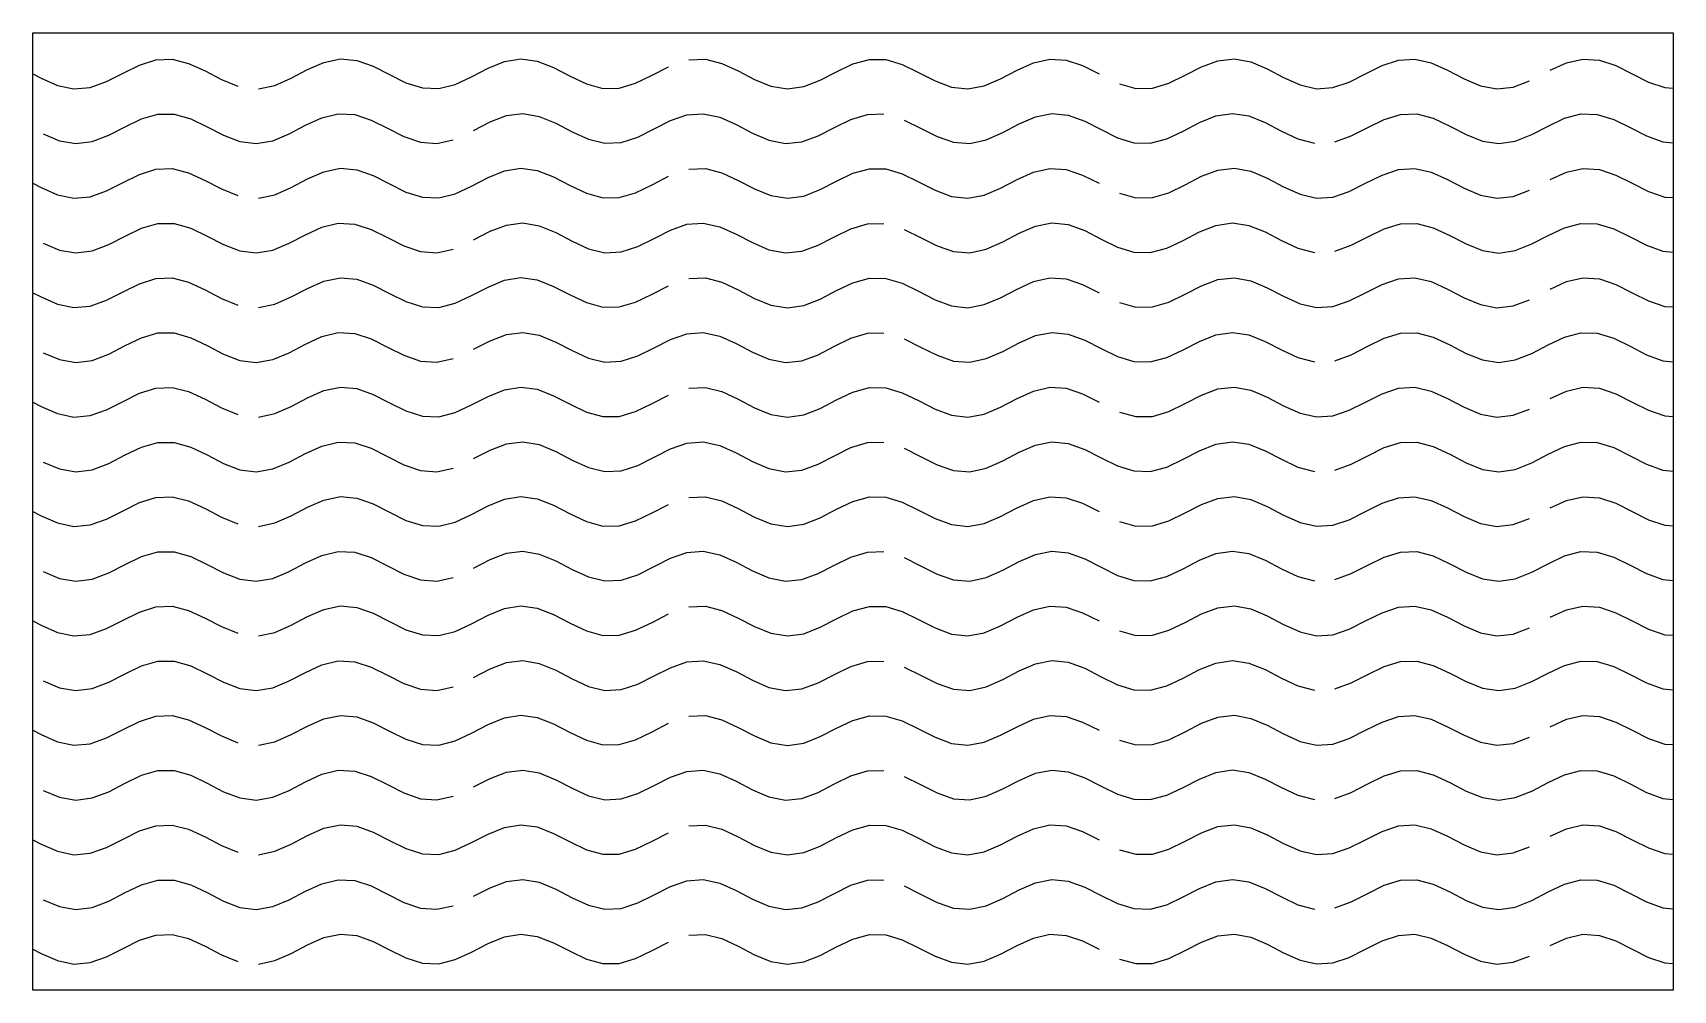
# Model space of a CAD drawing. Header units: millimetres. Extents: x 0 to 120, y 0 to 70.
import ezdxf

# ---------------------------------------------------------------- set-up
doc = ezdxf.new("R2010")
doc.units = ezdxf.units.MM
doc.layers.add('CUT', color=1, linetype='CONTINUOUS')

msp = doc.modelspace()

# ---------------------------------------------------------------- linework, layer by layer
at = {"layer": 'CUT'}
for points in [[(0, 70), (120, 70), (120, 0), (0, 0), (0, 70)], [(0, 67), (0.6, 66.6855), (1.8, 66.1593), (3, 65.908), (4.2, 66.0139), (5.4, 66.4423), (6.6, 67.0531), (7.8, 67.6466), (9, 68.0285), (10.2, 68.0741), (11.4, 67.7684), (12.6, 67.2113), (13.8, 66.5852), (15, 66.0947)], [(16.5, 65.908), (17.7, 66.1593), (18.9, 66.6855), (20.1, 67.3145), (21.3, 67.8407), (22.5, 68.092), (23.7, 67.9861), (24.9, 67.5577), (26.1, 66.9469), (27.3, 66.3534), (28.5, 65.9715), (29.7, 65.9259), (30.9, 66.2316), (32.1, 66.7887), (33.3, 67.4148), (34.5, 67.9053), (35.7, 68.0997), (36.9, 67.9344), (38.1, 67.4635), (39.3, 66.8411), (40.5, 66.2706), (41.7, 65.9386), (42.9, 65.9538), (44.1, 66.3112), (45.3, 66.8938), (46.5, 67.5112)], [(48, 68.0285), (49.2, 68.0741), (50.4, 67.7684), (51.6, 67.2113), (52.8, 66.5852), (54, 66.0947), (55.2, 65.9003), (56.4, 66.0656), (57.6, 66.5365), (58.8, 67.1589), (60, 67.7294), (61.2, 68.0614), (62.4, 68.0462), (63.6, 67.6888), (64.8, 67.1062), (66, 66.4888), (67.2, 66.0386), (68.4, 65.9029), (69.6, 66.126), (70.8, 66.6349), (72, 67.2632), (73.2, 67.8055), (74.4, 68.0843), (75.6, 68.0085), (76.8, 67.6028), (78, 67)], [(79.5, 66.2706), (80.7, 65.9386), (81.9, 65.9538), (83.1, 66.3112), (84.3, 66.8938), (85.5, 67.5112), (86.7, 67.9614), (87.9, 68.0971), (89.1, 67.874), (90.3, 67.3651), (91.5, 66.7368), (92.7, 66.1945), (93.9, 65.9157), (95.1, 65.9915), (96.3, 66.3972), (97.5, 67), (98.7, 67.6028), (99.9, 68.0085), (101.1, 68.0843), (102.3, 67.8055), (103.5, 67.2632), (104.7, 66.6349), (105.9, 66.126), (107.1, 65.9029), (108.3, 66.0386), (109.5, 66.4888)], [(111, 67.2632), (112.2, 67.8055), (113.4, 68.0843), (114.6, 68.0085), (115.8, 67.6028), (117, 67), (118.2, 66.3972), (119.4, 65.9915), (120, 65.9536)], [(0.75, 62.6099), (1.95, 62.1101), (3.15, 61.9013), (4.35, 62.0518), (5.55, 62.5125), (6.75, 63.1326), (7.95, 63.7093), (9.15, 64.0541), (10.35, 64.0541), (11.55, 63.7093), (12.75, 63.1326), (13.95, 62.5125), (15.15, 62.0518), (16.35, 61.9013), (17.55, 62.1101), (18.75, 62.6099), (19.95, 63.2374), (21.15, 63.7872), (22.35, 64.0795), (23.55, 64.0188), (24.75, 63.6249), (25.95, 63.0266), (27.15, 62.4196), (28.35, 62.0024), (29.55, 61.9115), (30.75, 62.1766)], [(32.25, 62.8674), (33.45, 63.4875), (34.65, 63.9482), (35.85, 64.0987), (37.05, 63.8899), (38.25, 63.3901), (39.45, 62.7626), (40.65, 62.2128), (41.85, 61.9205), (43.05, 61.9812), (44.25, 62.3751), (45.45, 62.9734), (46.65, 63.5804), (47.85, 63.9976), (49.05, 64.0885), (50.25, 63.8234), (51.45, 63.289), (52.65, 62.6601), (53.85, 62.1424), (55.05, 61.9051), (56.25, 62.026), (57.45, 62.4654), (58.65, 63.0797), (59.85, 63.6679), (61.05, 64.0376), (62.25, 64.068)], [(63.75, 63.6249), (64.95, 63.0266), (66.15, 62.4196), (67.35, 62.0024), (68.55, 61.9115), (69.75, 62.1766), (70.95, 62.711), (72.15, 63.3399), (73.35, 63.8576), (74.55, 64.0949), (75.75, 63.974), (76.95, 63.5346), (78.15, 62.9203), (79.35, 62.3321), (80.55, 61.9624), (81.75, 61.932), (82.95, 62.2509), (84.15, 62.8148), (85.35, 63.4393), (86.55, 63.9201), (87.75, 64.1), (88.95, 63.9201), (90.15, 63.4393), (91.35, 62.8148), (92.55, 62.2509), (93.75, 61.932)], [(95.25, 62.026), (96.45, 62.4654), (97.65, 63.0797), (98.85, 63.6679), (100.05, 64.0376), (101.25, 64.068), (102.45, 63.7491), (103.65, 63.1852), (104.85, 62.5607), (106.05, 62.0799), (107.25, 61.9), (108.45, 62.0799), (109.65, 62.5607), (110.85, 63.1852), (112.05, 63.7491), (113.25, 64.068), (114.45, 64.0376), (115.65, 63.6679), (116.85, 63.0797), (118.05, 62.4654), (119.25, 62.026), (120, 61.9505)], [(0, 59), (0.6, 58.6855), (1.8, 58.1593), (3, 57.908), (4.2, 58.0139), (5.4, 58.4423), (6.6, 59.0531), (7.8, 59.6466), (9, 60.0285), (10.2, 60.0741), (11.4, 59.7684), (12.6, 59.2113), (13.8, 58.5852), (15, 58.0947)], [(16.5, 57.908), (17.7, 58.1593), (18.9, 58.6855), (20.1, 59.3145), (21.3, 59.8407), (22.5, 60.092), (23.7, 59.9861), (24.9, 59.5577), (26.1, 58.9469), (27.3, 58.3534), (28.5, 57.9715), (29.7, 57.9259), (30.9, 58.2316), (32.1, 58.7887), (33.3, 59.4148), (34.5, 59.9053), (35.7, 60.0997), (36.9, 59.9344), (38.1, 59.4635), (39.3, 58.8411), (40.5, 58.2706), (41.7, 57.9386), (42.9, 57.9538), (44.1, 58.3112), (45.3, 58.8938), (46.5, 59.5112)], [(48, 60.0285), (49.2, 60.0741), (50.4, 59.7684), (51.6, 59.2113), (52.8, 58.5852), (54, 58.0947), (55.2, 57.9003), (56.4, 58.0656), (57.6, 58.5365), (58.8, 59.1589), (60, 59.7294), (61.2, 60.0614), (62.4, 60.0462), (63.6, 59.6888), (64.8, 59.1062), (66, 58.4888), (67.2, 58.0386), (68.4, 57.9029), (69.6, 58.126), (70.8, 58.6349), (72, 59.2632), (73.2, 59.8055), (74.4, 60.0843), (75.6, 60.0085), (76.8, 59.6028), (78, 59)], [(79.5, 58.2706), (80.7, 57.9386), (81.9, 57.9538), (83.1, 58.3112), (84.3, 58.8938), (85.5, 59.5112), (86.7, 59.9614), (87.9, 60.0971), (89.1, 59.874), (90.3, 59.3651), (91.5, 58.7368), (92.7, 58.1945), (93.9, 57.9157), (95.1, 57.9915), (96.3, 58.3972), (97.5, 59), (98.7, 59.6028), (99.9, 60.0085), (101.1, 60.0843), (102.3, 59.8055), (103.5, 59.2632), (104.7, 58.6349), (105.9, 58.126), (107.1, 57.9029), (108.3, 58.0386), (109.5, 58.4888)], [(111, 59.2632), (112.2, 59.8055), (113.4, 60.0843), (114.6, 60.0085), (115.8, 59.6028), (117, 59), (118.2, 58.3972), (119.4, 57.9915), (120, 57.9536)], [(0.75, 54.6099), (1.95, 54.1101), (3.15, 53.9013), (4.35, 54.0518), (5.55, 54.5125), (6.75, 55.1326), (7.95, 55.7093), (9.15, 56.0541), (10.35, 56.0541), (11.55, 55.7093), (12.75, 55.1326), (13.95, 54.5125), (15.15, 54.0518), (16.35, 53.9013), (17.55, 54.1101), (18.75, 54.6099), (19.95, 55.2374), (21.15, 55.7872), (22.35, 56.0795), (23.55, 56.0188), (24.75, 55.6249), (25.95, 55.0266), (27.15, 54.4196), (28.35, 54.0024), (29.55, 53.9115), (30.75, 54.1766)], [(32.25, 54.8674), (33.45, 55.4875), (34.65, 55.9482), (35.85, 56.0987), (37.05, 55.8899), (38.25, 55.3901), (39.45, 54.7626), (40.65, 54.2128), (41.85, 53.9205), (43.05, 53.9812), (44.25, 54.3751), (45.45, 54.9734), (46.65, 55.5804), (47.85, 55.9976), (49.05, 56.0885), (50.25, 55.8234), (51.45, 55.289), (52.65, 54.6601), (53.85, 54.1424), (55.05, 53.9051), (56.25, 54.026), (57.45, 54.4654), (58.65, 55.0797), (59.85, 55.6679), (61.05, 56.0376), (62.25, 56.068)], [(63.75, 55.6249), (64.95, 55.0266), (66.15, 54.4196), (67.35, 54.0024), (68.55, 53.9115), (69.75, 54.1766), (70.95, 54.711), (72.15, 55.3399), (73.35, 55.8576), (74.55, 56.0949), (75.75, 55.974), (76.95, 55.5346), (78.15, 54.9203), (79.35, 54.3321), (80.55, 53.9624), (81.75, 53.932), (82.95, 54.2509), (84.15, 54.8148), (85.35, 55.4393), (86.55, 55.9201), (87.75, 56.1), (88.95, 55.9201), (90.15, 55.4393), (91.35, 54.8148), (92.55, 54.2509), (93.75, 53.932)], [(95.25, 54.026), (96.45, 54.4654), (97.65, 55.0797), (98.85, 55.6679), (100.05, 56.0376), (101.25, 56.068), (102.45, 55.7491), (103.65, 55.1852), (104.85, 54.5607), (106.05, 54.0799), (107.25, 53.9), (108.45, 54.0799), (109.65, 54.5607), (110.85, 55.1852), (112.05, 55.7491), (113.25, 56.068), (114.45, 56.0376), (115.65, 55.6679), (116.85, 55.0797), (118.05, 54.4654), (119.25, 54.026), (120, 53.9505)], [(0, 51), (0.6, 50.6855), (1.8, 50.1593), (3, 49.908), (4.2, 50.0139), (5.4, 50.4423), (6.6, 51.0531), (7.8, 51.6466), (9, 52.0285), (10.2, 52.0741), (11.4, 51.7684), (12.6, 51.2113), (13.8, 50.5852), (15, 50.0947)], [(16.5, 49.908), (17.7, 50.1593), (18.9, 50.6855), (20.1, 51.3145), (21.3, 51.8407), (22.5, 52.092), (23.7, 51.9861), (24.9, 51.5577), (26.1, 50.9469), (27.3, 50.3534), (28.5, 49.9715), (29.7, 49.9259), (30.9, 50.2316), (32.1, 50.7887), (33.3, 51.4148), (34.5, 51.9053), (35.7, 52.0997), (36.9, 51.9344), (38.1, 51.4635), (39.3, 50.8411), (40.5, 50.2706), (41.7, 49.9386), (42.9, 49.9538), (44.1, 50.3112), (45.3, 50.8938), (46.5, 51.5112)], [(48, 52.0285), (49.2, 52.0741), (50.4, 51.7684), (51.6, 51.2113), (52.8, 50.5852), (54, 50.0947), (55.2, 49.9003), (56.4, 50.0656), (57.6, 50.5365), (58.8, 51.1589), (60, 51.7294), (61.2, 52.0614), (62.4, 52.0462), (63.6, 51.6888), (64.8, 51.1062), (66, 50.4888), (67.2, 50.0386), (68.4, 49.9029), (69.6, 50.126), (70.8, 50.6349), (72, 51.2632), (73.2, 51.8055), (74.4, 52.0843), (75.6, 52.0085), (76.8, 51.6028), (78, 51)], [(79.5, 50.2706), (80.7, 49.9386), (81.9, 49.9538), (83.1, 50.3112), (84.3, 50.8938), (85.5, 51.5112), (86.7, 51.9614), (87.9, 52.0971), (89.1, 51.874), (90.3, 51.3651), (91.5, 50.7368), (92.7, 50.1945), (93.9, 49.9157), (95.1, 49.9915), (96.3, 50.3972), (97.5, 51), (98.7, 51.6028), (99.9, 52.0085), (101.1, 52.0843), (102.3, 51.8055), (103.5, 51.2632), (104.7, 50.6349), (105.9, 50.126), (107.1, 49.9029), (108.3, 50.0386), (109.5, 50.4888)], [(111, 51.2632), (112.2, 51.8055), (113.4, 52.0843), (114.6, 52.0085), (115.8, 51.6028), (117, 51), (118.2, 50.3972), (119.4, 49.9915), (120, 49.9536)], [(0.75, 46.6099), (1.95, 46.1101), (3.15, 45.9013), (4.35, 46.0518), (5.55, 46.5125), (6.75, 47.1326), (7.95, 47.7093), (9.15, 48.0541), (10.35, 48.0541), (11.55, 47.7093), (12.75, 47.1326), (13.95, 46.5125), (15.15, 46.0518), (16.35, 45.9013), (17.55, 46.1101), (18.75, 46.6099), (19.95, 47.2374), (21.15, 47.7872), (22.35, 48.0795), (23.55, 48.0188), (24.75, 47.6249), (25.95, 47.0266), (27.15, 46.4196), (28.35, 46.0024), (29.55, 45.9115), (30.75, 46.1766)], [(32.25, 46.8674), (33.45, 47.4875), (34.65, 47.9482), (35.85, 48.0987), (37.05, 47.8899), (38.25, 47.3901), (39.45, 46.7626), (40.65, 46.2128), (41.85, 45.9205), (43.05, 45.9812), (44.25, 46.3751), (45.45, 46.9734), (46.65, 47.5804), (47.85, 47.9976), (49.05, 48.0885), (50.25, 47.8234), (51.45, 47.289), (52.65, 46.6601), (53.85, 46.1424), (55.05, 45.9051), (56.25, 46.026), (57.45, 46.4654), (58.65, 47.0797), (59.85, 47.6679), (61.05, 48.0376), (62.25, 48.068)], [(63.75, 47.6249), (64.95, 47.0266), (66.15, 46.4196), (67.35, 46.0024), (68.55, 45.9115), (69.75, 46.1766), (70.95, 46.711), (72.15, 47.3399), (73.35, 47.8576), (74.55, 48.0949), (75.75, 47.974), (76.95, 47.5346), (78.15, 46.9203), (79.35, 46.3321), (80.55, 45.9624), (81.75, 45.932), (82.95, 46.2509), (84.15, 46.8148), (85.35, 47.4393), (86.55, 47.9201), (87.75, 48.1), (88.95, 47.9201), (90.15, 47.4393), (91.35, 46.8148), (92.55, 46.2509), (93.75, 45.932)], [(95.25, 46.026), (96.45, 46.4654), (97.65, 47.0797), (98.85, 47.6679), (100.05, 48.0376), (101.25, 48.068), (102.45, 47.7491), (103.65, 47.1852), (104.85, 46.5607), (106.05, 46.0799), (107.25, 45.9), (108.45, 46.0799), (109.65, 46.5607), (110.85, 47.1852), (112.05, 47.7491), (113.25, 48.068), (114.45, 48.0376), (115.65, 47.6679), (116.85, 47.0797), (118.05, 46.4654), (119.25, 46.026), (120, 45.9505)], [(0, 43), (0.6, 42.6855), (1.8, 42.1593), (3, 41.908), (4.2, 42.0139), (5.4, 42.4423), (6.6, 43.0531), (7.8, 43.6466), (9, 44.0285), (10.2, 44.0741), (11.4, 43.7684), (12.6, 43.2113), (13.8, 42.5852), (15, 42.0947)], [(16.5, 41.908), (17.7, 42.1593), (18.9, 42.6855), (20.1, 43.3145), (21.3, 43.8407), (22.5, 44.092), (23.7, 43.9861), (24.9, 43.5577), (26.1, 42.9469), (27.3, 42.3534), (28.5, 41.9715), (29.7, 41.9259), (30.9, 42.2316), (32.1, 42.7887), (33.3, 43.4148), (34.5, 43.9053), (35.7, 44.0997), (36.9, 43.9344), (38.1, 43.4635), (39.3, 42.8411), (40.5, 42.2706), (41.7, 41.9386), (42.9, 41.9538), (44.1, 42.3112), (45.3, 42.8938), (46.5, 43.5112)], [(48, 44.0285), (49.2, 44.0741), (50.4, 43.7684), (51.6, 43.2113), (52.8, 42.5852), (54, 42.0947), (55.2, 41.9003), (56.4, 42.0656), (57.6, 42.5365), (58.8, 43.1589), (60, 43.7294), (61.2, 44.0614), (62.4, 44.0462), (63.6, 43.6888), (64.8, 43.1062), (66, 42.4888), (67.2, 42.0386), (68.4, 41.9029), (69.6, 42.126), (70.8, 42.6349), (72, 43.2632), (73.2, 43.8055), (74.4, 44.0843), (75.6, 44.0085), (76.8, 43.6028), (78, 43)], [(79.5, 42.2706), (80.7, 41.9386), (81.9, 41.9538), (83.1, 42.3112), (84.3, 42.8938), (85.5, 43.5112), (86.7, 43.9614), (87.9, 44.0971), (89.1, 43.874), (90.3, 43.3651), (91.5, 42.7368), (92.7, 42.1945), (93.9, 41.9157), (95.1, 41.9915), (96.3, 42.3972), (97.5, 43), (98.7, 43.6028), (99.9, 44.0085), (101.1, 44.0843), (102.3, 43.8055), (103.5, 43.2632), (104.7, 42.6349), (105.9, 42.126), (107.1, 41.9029), (108.3, 42.0386), (109.5, 42.4888)], [(111, 43.2632), (112.2, 43.8055), (113.4, 44.0843), (114.6, 44.0085), (115.8, 43.6028), (117, 43), (118.2, 42.3972), (119.4, 41.9915), (120, 41.9536)], [(0.75, 38.6099), (1.95, 38.1101), (3.15, 37.9013), (4.35, 38.0518), (5.55, 38.5125), (6.75, 39.1326), (7.95, 39.7093), (9.15, 40.0541), (10.35, 40.0541), (11.55, 39.7093), (12.75, 39.1326), (13.95, 38.5125), (15.15, 38.0518), (16.35, 37.9013), (17.55, 38.1101), (18.75, 38.6099), (19.95, 39.2374), (21.15, 39.7872), (22.35, 40.0795), (23.55, 40.0188), (24.75, 39.6249), (25.95, 39.0266), (27.15, 38.4196), (28.35, 38.0024), (29.55, 37.9115), (30.75, 38.1766)], [(32.25, 38.8674), (33.45, 39.4875), (34.65, 39.9482), (35.85, 40.0987), (37.05, 39.8899), (38.25, 39.3901), (39.45, 38.7626), (40.65, 38.2128), (41.85, 37.9205), (43.05, 37.9812), (44.25, 38.3751), (45.45, 38.9734), (46.65, 39.5804), (47.85, 39.9976), (49.05, 40.0885), (50.25, 39.8234), (51.45, 39.289), (52.65, 38.6601), (53.85, 38.1424), (55.05, 37.9051), (56.25, 38.026), (57.45, 38.4654), (58.65, 39.0797), (59.85, 39.6679), (61.05, 40.0376), (62.25, 40.068)], [(63.75, 39.6249), (64.95, 39.0266), (66.15, 38.4196), (67.35, 38.0024), (68.55, 37.9115), (69.75, 38.1766), (70.95, 38.711), (72.15, 39.3399), (73.35, 39.8576), (74.55, 40.0949), (75.75, 39.974), (76.95, 39.5346), (78.15, 38.9203), (79.35, 38.3321), (80.55, 37.9624), (81.75, 37.932), (82.95, 38.2509), (84.15, 38.8148), (85.35, 39.4393), (86.55, 39.9201), (87.75, 40.1), (88.95, 39.9201), (90.15, 39.4393), (91.35, 38.8148), (92.55, 38.2509), (93.75, 37.932)], [(95.25, 38.026), (96.45, 38.4654), (97.65, 39.0797), (98.85, 39.6679), (100.05, 40.0376), (101.25, 40.068), (102.45, 39.7491), (103.65, 39.1852), (104.85, 38.5607), (106.05, 38.0799), (107.25, 37.9), (108.45, 38.0799), (109.65, 38.5607), (110.85, 39.1852), (112.05, 39.7491), (113.25, 40.068), (114.45, 40.0376), (115.65, 39.6679), (116.85, 39.0797), (118.05, 38.4654), (119.25, 38.026), (120, 37.9505)], [(0, 35), (0.6, 34.6855), (1.8, 34.1593), (3, 33.908), (4.2, 34.0139), (5.4, 34.4423), (6.6, 35.0531), (7.8, 35.6466), (9, 36.0285), (10.2, 36.0741), (11.4, 35.7684), (12.6, 35.2113), (13.8, 34.5852), (15, 34.0947)], [(16.5, 33.908), (17.7, 34.1593), (18.9, 34.6855), (20.1, 35.3145), (21.3, 35.8407), (22.5, 36.092), (23.7, 35.9861), (24.9, 35.5577), (26.1, 34.9469), (27.3, 34.3534), (28.5, 33.9715), (29.7, 33.9259), (30.9, 34.2316), (32.1, 34.7887), (33.3, 35.4148), (34.5, 35.9053), (35.7, 36.0997), (36.9, 35.9344), (38.1, 35.4635), (39.3, 34.8411), (40.5, 34.2706), (41.7, 33.9386), (42.9, 33.9538), (44.1, 34.3112), (45.3, 34.8938), (46.5, 35.5112)], [(48, 36.0285), (49.2, 36.0741), (50.4, 35.7684), (51.6, 35.2113), (52.8, 34.5852), (54, 34.0947), (55.2, 33.9003), (56.4, 34.0656), (57.6, 34.5365), (58.8, 35.1589), (60, 35.7294), (61.2, 36.0614), (62.4, 36.0462), (63.6, 35.6888), (64.8, 35.1062), (66, 34.4888), (67.2, 34.0386), (68.4, 33.9029), (69.6, 34.126), (70.8, 34.6349), (72, 35.2632), (73.2, 35.8055), (74.4, 36.0843), (75.6, 36.0085), (76.8, 35.6028), (78, 35)], [(79.5, 34.2706), (80.7, 33.9386), (81.9, 33.9538), (83.1, 34.3112), (84.3, 34.8938), (85.5, 35.5112), (86.7, 35.9614), (87.9, 36.0971), (89.1, 35.874), (90.3, 35.3651), (91.5, 34.7368), (92.7, 34.1945), (93.9, 33.9157), (95.1, 33.9915), (96.3, 34.3972), (97.5, 35), (98.7, 35.6028), (99.9, 36.0085), (101.1, 36.0843), (102.3, 35.8055), (103.5, 35.2632), (104.7, 34.6349), (105.9, 34.126), (107.1, 33.9029), (108.3, 34.0386), (109.5, 34.4888)], [(111, 35.2632), (112.2, 35.8055), (113.4, 36.0843), (114.6, 36.0085), (115.8, 35.6028), (117, 35), (118.2, 34.3972), (119.4, 33.9915), (120, 33.9536)], [(0.75, 30.6099), (1.95, 30.1101), (3.15, 29.9013), (4.35, 30.0518), (5.55, 30.5125), (6.75, 31.1326), (7.95, 31.7093), (9.15, 32.0541), (10.35, 32.0541), (11.55, 31.7093), (12.75, 31.1326), (13.95, 30.5125), (15.15, 30.0518), (16.35, 29.9013), (17.55, 30.1101), (18.75, 30.6099), (19.95, 31.2374), (21.15, 31.7872), (22.35, 32.0795), (23.55, 32.0188), (24.75, 31.6249), (25.95, 31.0266), (27.15, 30.4196), (28.35, 30.0024), (29.55, 29.9115), (30.75, 30.1766)], [(32.25, 30.8674), (33.45, 31.4875), (34.65, 31.9482), (35.85, 32.0987), (37.05, 31.8899), (38.25, 31.3901), (39.45, 30.7626), (40.65, 30.2128), (41.85, 29.9205), (43.05, 29.9812), (44.25, 30.3751), (45.45, 30.9734), (46.65, 31.5804), (47.85, 31.9976), (49.05, 32.0885), (50.25, 31.8234), (51.45, 31.289), (52.65, 30.6601), (53.85, 30.1424), (55.05, 29.9051), (56.25, 30.026), (57.45, 30.4654), (58.65, 31.0797), (59.85, 31.6679), (61.05, 32.0376), (62.25, 32.068)], [(63.75, 31.6249), (64.95, 31.0266), (66.15, 30.4196), (67.35, 30.0024), (68.55, 29.9115), (69.75, 30.1766), (70.95, 30.711), (72.15, 31.3399), (73.35, 31.8576), (74.55, 32.0949), (75.75, 31.974), (76.95, 31.5346), (78.15, 30.9203), (79.35, 30.3321), (80.55, 29.9624), (81.75, 29.932), (82.95, 30.2509), (84.15, 30.8148), (85.35, 31.4393), (86.55, 31.9201), (87.75, 32.1), (88.95, 31.9201), (90.15, 31.4393), (91.35, 30.8148), (92.55, 30.2509), (93.75, 29.932)], [(95.25, 30.026), (96.45, 30.4654), (97.65, 31.0797), (98.85, 31.6679), (100.05, 32.0376), (101.25, 32.068), (102.45, 31.7491), (103.65, 31.1852), (104.85, 30.5607), (106.05, 30.0799), (107.25, 29.9), (108.45, 30.0799), (109.65, 30.5607), (110.85, 31.1852), (112.05, 31.7491), (113.25, 32.068), (114.45, 32.0376), (115.65, 31.6679), (116.85, 31.0797), (118.05, 30.4654), (119.25, 30.026), (120, 29.9505)], [(0, 27), (0.6, 26.6855), (1.8, 26.1593), (3, 25.908), (4.2, 26.0139), (5.4, 26.4423), (6.6, 27.0531), (7.8, 27.6466), (9, 28.0285), (10.2, 28.0741), (11.4, 27.7684), (12.6, 27.2113), (13.8, 26.5852), (15, 26.0947)], [(16.5, 25.908), (17.7, 26.1593), (18.9, 26.6855), (20.1, 27.3145), (21.3, 27.8407), (22.5, 28.092), (23.7, 27.9861), (24.9, 27.5577), (26.1, 26.9469), (27.3, 26.3534), (28.5, 25.9715), (29.7, 25.9259), (30.9, 26.2316), (32.1, 26.7887), (33.3, 27.4148), (34.5, 27.9053), (35.7, 28.0997), (36.9, 27.9344), (38.1, 27.4635), (39.3, 26.8411), (40.5, 26.2706), (41.7, 25.9386), (42.9, 25.9538), (44.1, 26.3112), (45.3, 26.8938), (46.5, 27.5112)], [(48, 28.0285), (49.2, 28.0741), (50.4, 27.7684), (51.6, 27.2113), (52.8, 26.5852), (54, 26.0947), (55.2, 25.9003), (56.4, 26.0656), (57.6, 26.5365), (58.8, 27.1589), (60, 27.7294), (61.2, 28.0614), (62.4, 28.0462), (63.6, 27.6888), (64.8, 27.1062), (66, 26.4888), (67.2, 26.0386), (68.4, 25.9029), (69.6, 26.126), (70.8, 26.6349), (72, 27.2632), (73.2, 27.8055), (74.4, 28.0843), (75.6, 28.0085), (76.8, 27.6028), (78, 27)], [(79.5, 26.2706), (80.7, 25.9386), (81.9, 25.9538), (83.1, 26.3112), (84.3, 26.8938), (85.5, 27.5112), (86.7, 27.9614), (87.9, 28.0971), (89.1, 27.874), (90.3, 27.3651), (91.5, 26.7368), (92.7, 26.1945), (93.9, 25.9157), (95.1, 25.9915), (96.3, 26.3972), (97.5, 27), (98.7, 27.6028), (99.9, 28.0085), (101.1, 28.0843), (102.3, 27.8055), (103.5, 27.2632), (104.7, 26.6349), (105.9, 26.126), (107.1, 25.9029), (108.3, 26.0386), (109.5, 26.4888)], [(111, 27.2632), (112.2, 27.8055), (113.4, 28.0843), (114.6, 28.0085), (115.8, 27.6028), (117, 27), (118.2, 26.3972), (119.4, 25.9915), (120, 25.9536)], [(0.75, 22.6099), (1.95, 22.1101), (3.15, 21.9013), (4.35, 22.0518), (5.55, 22.5125), (6.75, 23.1326), (7.95, 23.7093), (9.15, 24.0541), (10.35, 24.0541), (11.55, 23.7093), (12.75, 23.1326), (13.95, 22.5125), (15.15, 22.0518), (16.35, 21.9013), (17.55, 22.1101), (18.75, 22.6099), (19.95, 23.2374), (21.15, 23.7872), (22.35, 24.0795), (23.55, 24.0188), (24.75, 23.6249), (25.95, 23.0266), (27.15, 22.4196), (28.35, 22.0024), (29.55, 21.9115), (30.75, 22.1766)], [(32.25, 22.8674), (33.45, 23.4875), (34.65, 23.9482), (35.85, 24.0987), (37.05, 23.8899), (38.25, 23.3901), (39.45, 22.7626), (40.65, 22.2128), (41.85, 21.9205), (43.05, 21.9812), (44.25, 22.3751), (45.45, 22.9734), (46.65, 23.5804), (47.85, 23.9976), (49.05, 24.0885), (50.25, 23.8234), (51.45, 23.289), (52.65, 22.6601), (53.85, 22.1424), (55.05, 21.9051), (56.25, 22.026), (57.45, 22.4654), (58.65, 23.0797), (59.85, 23.6679), (61.05, 24.0376), (62.25, 24.068)], [(63.75, 23.6249), (64.95, 23.0266), (66.15, 22.4196), (67.35, 22.0024), (68.55, 21.9115), (69.75, 22.1766), (70.95, 22.711), (72.15, 23.3399), (73.35, 23.8576), (74.55, 24.0949), (75.75, 23.974), (76.95, 23.5346), (78.15, 22.9203), (79.35, 22.3321), (80.55, 21.9624), (81.75, 21.932), (82.95, 22.2509), (84.15, 22.8148), (85.35, 23.4393), (86.55, 23.9201), (87.75, 24.1), (88.95, 23.9201), (90.15, 23.4393), (91.35, 22.8148), (92.55, 22.2509), (93.75, 21.932)], [(95.25, 22.026), (96.45, 22.4654), (97.65, 23.0797), (98.85, 23.6679), (100.05, 24.0376), (101.25, 24.068), (102.45, 23.7491), (103.65, 23.1852), (104.85, 22.5607), (106.05, 22.0799), (107.25, 21.9), (108.45, 22.0799), (109.65, 22.5607), (110.85, 23.1852), (112.05, 23.7491), (113.25, 24.068), (114.45, 24.0376), (115.65, 23.6679), (116.85, 23.0797), (118.05, 22.4654), (119.25, 22.026), (120, 21.9505)], [(0, 19), (0.6, 18.6855), (1.8, 18.1593), (3, 17.908), (4.2, 18.0139), (5.4, 18.4423), (6.6, 19.0531), (7.8, 19.6466), (9, 20.0285), (10.2, 20.0741), (11.4, 19.7684), (12.6, 19.2113), (13.8, 18.5852), (15, 18.0947)], [(16.5, 17.908), (17.7, 18.1593), (18.9, 18.6855), (20.1, 19.3145), (21.3, 19.8407), (22.5, 20.092), (23.7, 19.9861), (24.9, 19.5577), (26.1, 18.9469), (27.3, 18.3534), (28.5, 17.9715), (29.7, 17.9259), (30.9, 18.2316), (32.1, 18.7887), (33.3, 19.4148), (34.5, 19.9053), (35.7, 20.0997), (36.9, 19.9344), (38.1, 19.4635), (39.3, 18.8411), (40.5, 18.2706), (41.7, 17.9386), (42.9, 17.9538), (44.1, 18.3112), (45.3, 18.8938), (46.5, 19.5112)], [(48, 20.0285), (49.2, 20.0741), (50.4, 19.7684), (51.6, 19.2113), (52.8, 18.5852), (54, 18.0947), (55.2, 17.9003), (56.4, 18.0656), (57.6, 18.5365), (58.8, 19.1589), (60, 19.7294), (61.2, 20.0614), (62.4, 20.0462), (63.6, 19.6888), (64.8, 19.1062), (66, 18.4888), (67.2, 18.0386), (68.4, 17.9029), (69.6, 18.126), (70.8, 18.6349), (72, 19.2632), (73.2, 19.8055), (74.4, 20.0843), (75.6, 20.0085), (76.8, 19.6028), (78, 19)], [(79.5, 18.2706), (80.7, 17.9386), (81.9, 17.9538), (83.1, 18.3112), (84.3, 18.8938), (85.5, 19.5112), (86.7, 19.9614), (87.9, 20.0971), (89.1, 19.874), (90.3, 19.3651), (91.5, 18.7368), (92.7, 18.1945), (93.9, 17.9157), (95.1, 17.9915), (96.3, 18.3972), (97.5, 19), (98.7, 19.6028), (99.9, 20.0085), (101.1, 20.0843), (102.3, 19.8055), (103.5, 19.2632), (104.7, 18.6349), (105.9, 18.126), (107.1, 17.9029), (108.3, 18.0386), (109.5, 18.4888)], [(111, 19.2632), (112.2, 19.8055), (113.4, 20.0843), (114.6, 20.0085), (115.8, 19.6028), (117, 19), (118.2, 18.3972), (119.4, 17.9915), (120, 17.9536)], [(0.75, 14.6099), (1.95, 14.1101), (3.15, 13.9013), (4.35, 14.0518), (5.55, 14.5125), (6.75, 15.1326), (7.95, 15.7093), (9.15, 16.0541), (10.35, 16.0541), (11.55, 15.7093), (12.75, 15.1326), (13.95, 14.5125), (15.15, 14.0518), (16.35, 13.9013), (17.55, 14.1101), (18.75, 14.6099), (19.95, 15.2374), (21.15, 15.7872), (22.35, 16.0795), (23.55, 16.0188), (24.75, 15.6249), (25.95, 15.0266), (27.15, 14.4196), (28.35, 14.0024), (29.55, 13.9115), (30.75, 14.1766)], [(32.25, 14.8674), (33.45, 15.4875), (34.65, 15.9482), (35.85, 16.0987), (37.05, 15.8899), (38.25, 15.3901), (39.45, 14.7626), (40.65, 14.2128), (41.85, 13.9205), (43.05, 13.9812), (44.25, 14.3751), (45.45, 14.9734), (46.65, 15.5804), (47.85, 15.9976), (49.05, 16.0885), (50.25, 15.8234), (51.45, 15.289), (52.65, 14.6601), (53.85, 14.1424), (55.05, 13.9051), (56.25, 14.026), (57.45, 14.4654), (58.65, 15.0797), (59.85, 15.6679), (61.05, 16.0376), (62.25, 16.068)], [(63.75, 15.6249), (64.95, 15.0266), (66.15, 14.4196), (67.35, 14.0024), (68.55, 13.9115), (69.75, 14.1766), (70.95, 14.711), (72.15, 15.3399), (73.35, 15.8576), (74.55, 16.0949), (75.75, 15.974), (76.95, 15.5346), (78.15, 14.9203), (79.35, 14.3321), (80.55, 13.9624), (81.75, 13.932), (82.95, 14.2509), (84.15, 14.8148), (85.35, 15.4393), (86.55, 15.9201), (87.75, 16.1), (88.95, 15.9201), (90.15, 15.4393), (91.35, 14.8148), (92.55, 14.2509), (93.75, 13.932)], [(95.25, 14.026), (96.45, 14.4654), (97.65, 15.0797), (98.85, 15.6679), (100.05, 16.0376), (101.25, 16.068), (102.45, 15.7491), (103.65, 15.1852), (104.85, 14.5607), (106.05, 14.0799), (107.25, 13.9), (108.45, 14.0799), (109.65, 14.5607), (110.85, 15.1852), (112.05, 15.7491), (113.25, 16.068), (114.45, 16.0376), (115.65, 15.6679), (116.85, 15.0797), (118.05, 14.4654), (119.25, 14.026), (120, 13.9505)], [(0, 11), (0.6, 10.6855), (1.8, 10.1593), (3, 9.908), (4.2, 10.0139), (5.4, 10.4423), (6.6, 11.0531), (7.8, 11.6466), (9, 12.0285), (10.2, 12.0741), (11.4, 11.7684), (12.6, 11.2113), (13.8, 10.5852), (15, 10.0947)], [(16.5, 9.908), (17.7, 10.1593), (18.9, 10.6855), (20.1, 11.3145), (21.3, 11.8407), (22.5, 12.092), (23.7, 11.9861), (24.9, 11.5577), (26.1, 10.9469), (27.3, 10.3534), (28.5, 9.9715), (29.7, 9.9259), (30.9, 10.2316), (32.1, 10.7887), (33.3, 11.4148), (34.5, 11.9053), (35.7, 12.0997), (36.9, 11.9344), (38.1, 11.4635), (39.3, 10.8411), (40.5, 10.2706), (41.7, 9.9386), (42.9, 9.9538), (44.1, 10.3112), (45.3, 10.8938), (46.5, 11.5112)], [(48, 12.0285), (49.2, 12.0741), (50.4, 11.7684), (51.6, 11.2113), (52.8, 10.5852), (54, 10.0947), (55.2, 9.9003), (56.4, 10.0656), (57.6, 10.5365), (58.8, 11.1589), (60, 11.7294), (61.2, 12.0614), (62.4, 12.0462), (63.6, 11.6888), (64.8, 11.1062), (66, 10.4888), (67.2, 10.0386), (68.4, 9.9029), (69.6, 10.126), (70.8, 10.6349), (72, 11.2632), (73.2, 11.8055), (74.4, 12.0843), (75.6, 12.0085), (76.8, 11.6028), (78, 11)], [(79.5, 10.2706), (80.7, 9.9386), (81.9, 9.9538), (83.1, 10.3112), (84.3, 10.8938), (85.5, 11.5112), (86.7, 11.9614), (87.9, 12.0971), (89.1, 11.874), (90.3, 11.3651), (91.5, 10.7368), (92.7, 10.1945), (93.9, 9.9157), (95.1, 9.9915), (96.3, 10.3972), (97.5, 11), (98.7, 11.6028), (99.9, 12.0085), (101.1, 12.0843), (102.3, 11.8055), (103.5, 11.2632), (104.7, 10.6349), (105.9, 10.126), (107.1, 9.9029), (108.3, 10.0386), (109.5, 10.4888)], [(111, 11.2632), (112.2, 11.8055), (113.4, 12.0843), (114.6, 12.0085), (115.8, 11.6028), (117, 11), (118.2, 10.3972), (119.4, 9.9915), (120, 9.9536)], [(0.75, 6.6099), (1.95, 6.1101), (3.15, 5.9013), (4.35, 6.0518), (5.55, 6.5125), (6.75, 7.1326), (7.95, 7.7093), (9.15, 8.0541), (10.35, 8.0541), (11.55, 7.7093), (12.75, 7.1326), (13.95, 6.5125), (15.15, 6.0518), (16.35, 5.9013), (17.55, 6.1101), (18.75, 6.6099), (19.95, 7.2374), (21.15, 7.7872), (22.35, 8.0795), (23.55, 8.0188), (24.75, 7.6249), (25.95, 7.0266), (27.15, 6.4196), (28.35, 6.0024), (29.55, 5.9115), (30.75, 6.1766)], [(32.25, 6.8674), (33.45, 7.4875), (34.65, 7.9482), (35.85, 8.0987), (37.05, 7.8899), (38.25, 7.3901), (39.45, 6.7626), (40.65, 6.2128), (41.85, 5.9205), (43.05, 5.9812), (44.25, 6.3751), (45.45, 6.9734), (46.65, 7.5804), (47.85, 7.9976), (49.05, 8.0885), (50.25, 7.8234), (51.45, 7.289), (52.65, 6.6601), (53.85, 6.1424), (55.05, 5.9051), (56.25, 6.026), (57.45, 6.4654), (58.65, 7.0797), (59.85, 7.6679), (61.05, 8.0376), (62.25, 8.068)], [(63.75, 7.6249), (64.95, 7.0266), (66.15, 6.4196), (67.35, 6.0024), (68.55, 5.9115), (69.75, 6.1766), (70.95, 6.711), (72.15, 7.3399), (73.35, 7.8576), (74.55, 8.0949), (75.75, 7.974), (76.95, 7.5346), (78.15, 6.9203), (79.35, 6.3321), (80.55, 5.9624), (81.75, 5.932), (82.95, 6.2509), (84.15, 6.8148), (85.35, 7.4393), (86.55, 7.9201), (87.75, 8.1), (88.95, 7.9201), (90.15, 7.4393), (91.35, 6.8148), (92.55, 6.2509), (93.75, 5.932)], [(95.25, 6.026), (96.45, 6.4654), (97.65, 7.0797), (98.85, 7.6679), (100.05, 8.0376), (101.25, 8.068), (102.45, 7.7491), (103.65, 7.1852), (104.85, 6.5607), (106.05, 6.0799), (107.25, 5.9), (108.45, 6.0799), (109.65, 6.5607), (110.85, 7.1852), (112.05, 7.7491), (113.25, 8.068), (114.45, 8.0376), (115.65, 7.6679), (116.85, 7.0797), (118.05, 6.4654), (119.25, 6.026), (120, 5.9505)], [(0, 3), (0.6, 2.6855), (1.8, 2.1593), (3, 1.908), (4.2, 2.0139), (5.4, 2.4423), (6.6, 3.0531), (7.8, 3.6466), (9, 4.0285), (10.2, 4.0741), (11.4, 3.7684), (12.6, 3.2113), (13.8, 2.5852), (15, 2.0947)], [(16.5, 1.908), (17.7, 2.1593), (18.9, 2.6855), (20.1, 3.3145), (21.3, 3.8407), (22.5, 4.092), (23.7, 3.9861), (24.9, 3.5577), (26.1, 2.9469), (27.3, 2.3534), (28.5, 1.9715), (29.7, 1.9259), (30.9, 2.2316), (32.1, 2.7887), (33.3, 3.4148), (34.5, 3.9053), (35.7, 4.0997), (36.9, 3.9344), (38.1, 3.4635), (39.3, 2.8411), (40.5, 2.2706), (41.7, 1.9386), (42.9, 1.9538), (44.1, 2.3112), (45.3, 2.8938), (46.5, 3.5112)], [(48, 4.0285), (49.2, 4.0741), (50.4, 3.7684), (51.6, 3.2113), (52.8, 2.5852), (54, 2.0947), (55.2, 1.9003), (56.4, 2.0656), (57.6, 2.5365), (58.8, 3.1589), (60, 3.7294), (61.2, 4.0614), (62.4, 4.0462), (63.6, 3.6888), (64.8, 3.1062), (66, 2.4888), (67.2, 2.0386), (68.4, 1.9029), (69.6, 2.126), (70.8, 2.6349), (72, 3.2632), (73.2, 3.8055), (74.4, 4.0843), (75.6, 4.0085), (76.8, 3.6028), (78, 3)], [(79.5, 2.2706), (80.7, 1.9386), (81.9, 1.9538), (83.1, 2.3112), (84.3, 2.8938), (85.5, 3.5112), (86.7, 3.9614), (87.9, 4.0971), (89.1, 3.874), (90.3, 3.3651), (91.5, 2.7368), (92.7, 2.1945), (93.9, 1.9157), (95.1, 1.9915), (96.3, 2.3972), (97.5, 3), (98.7, 3.6028), (99.9, 4.0085), (101.1, 4.0843), (102.3, 3.8055), (103.5, 3.2632), (104.7, 2.6349), (105.9, 2.126), (107.1, 1.9029), (108.3, 2.0386), (109.5, 2.4888)], [(111, 3.2632), (112.2, 3.8055), (113.4, 4.0843), (114.6, 4.0085), (115.8, 3.6028), (117, 3), (118.2, 2.3972), (119.4, 1.9915), (120, 1.9536)]]:
    msp.add_lwpolyline(points, dxfattribs=at)

doc.saveas('drawing.dxf')
